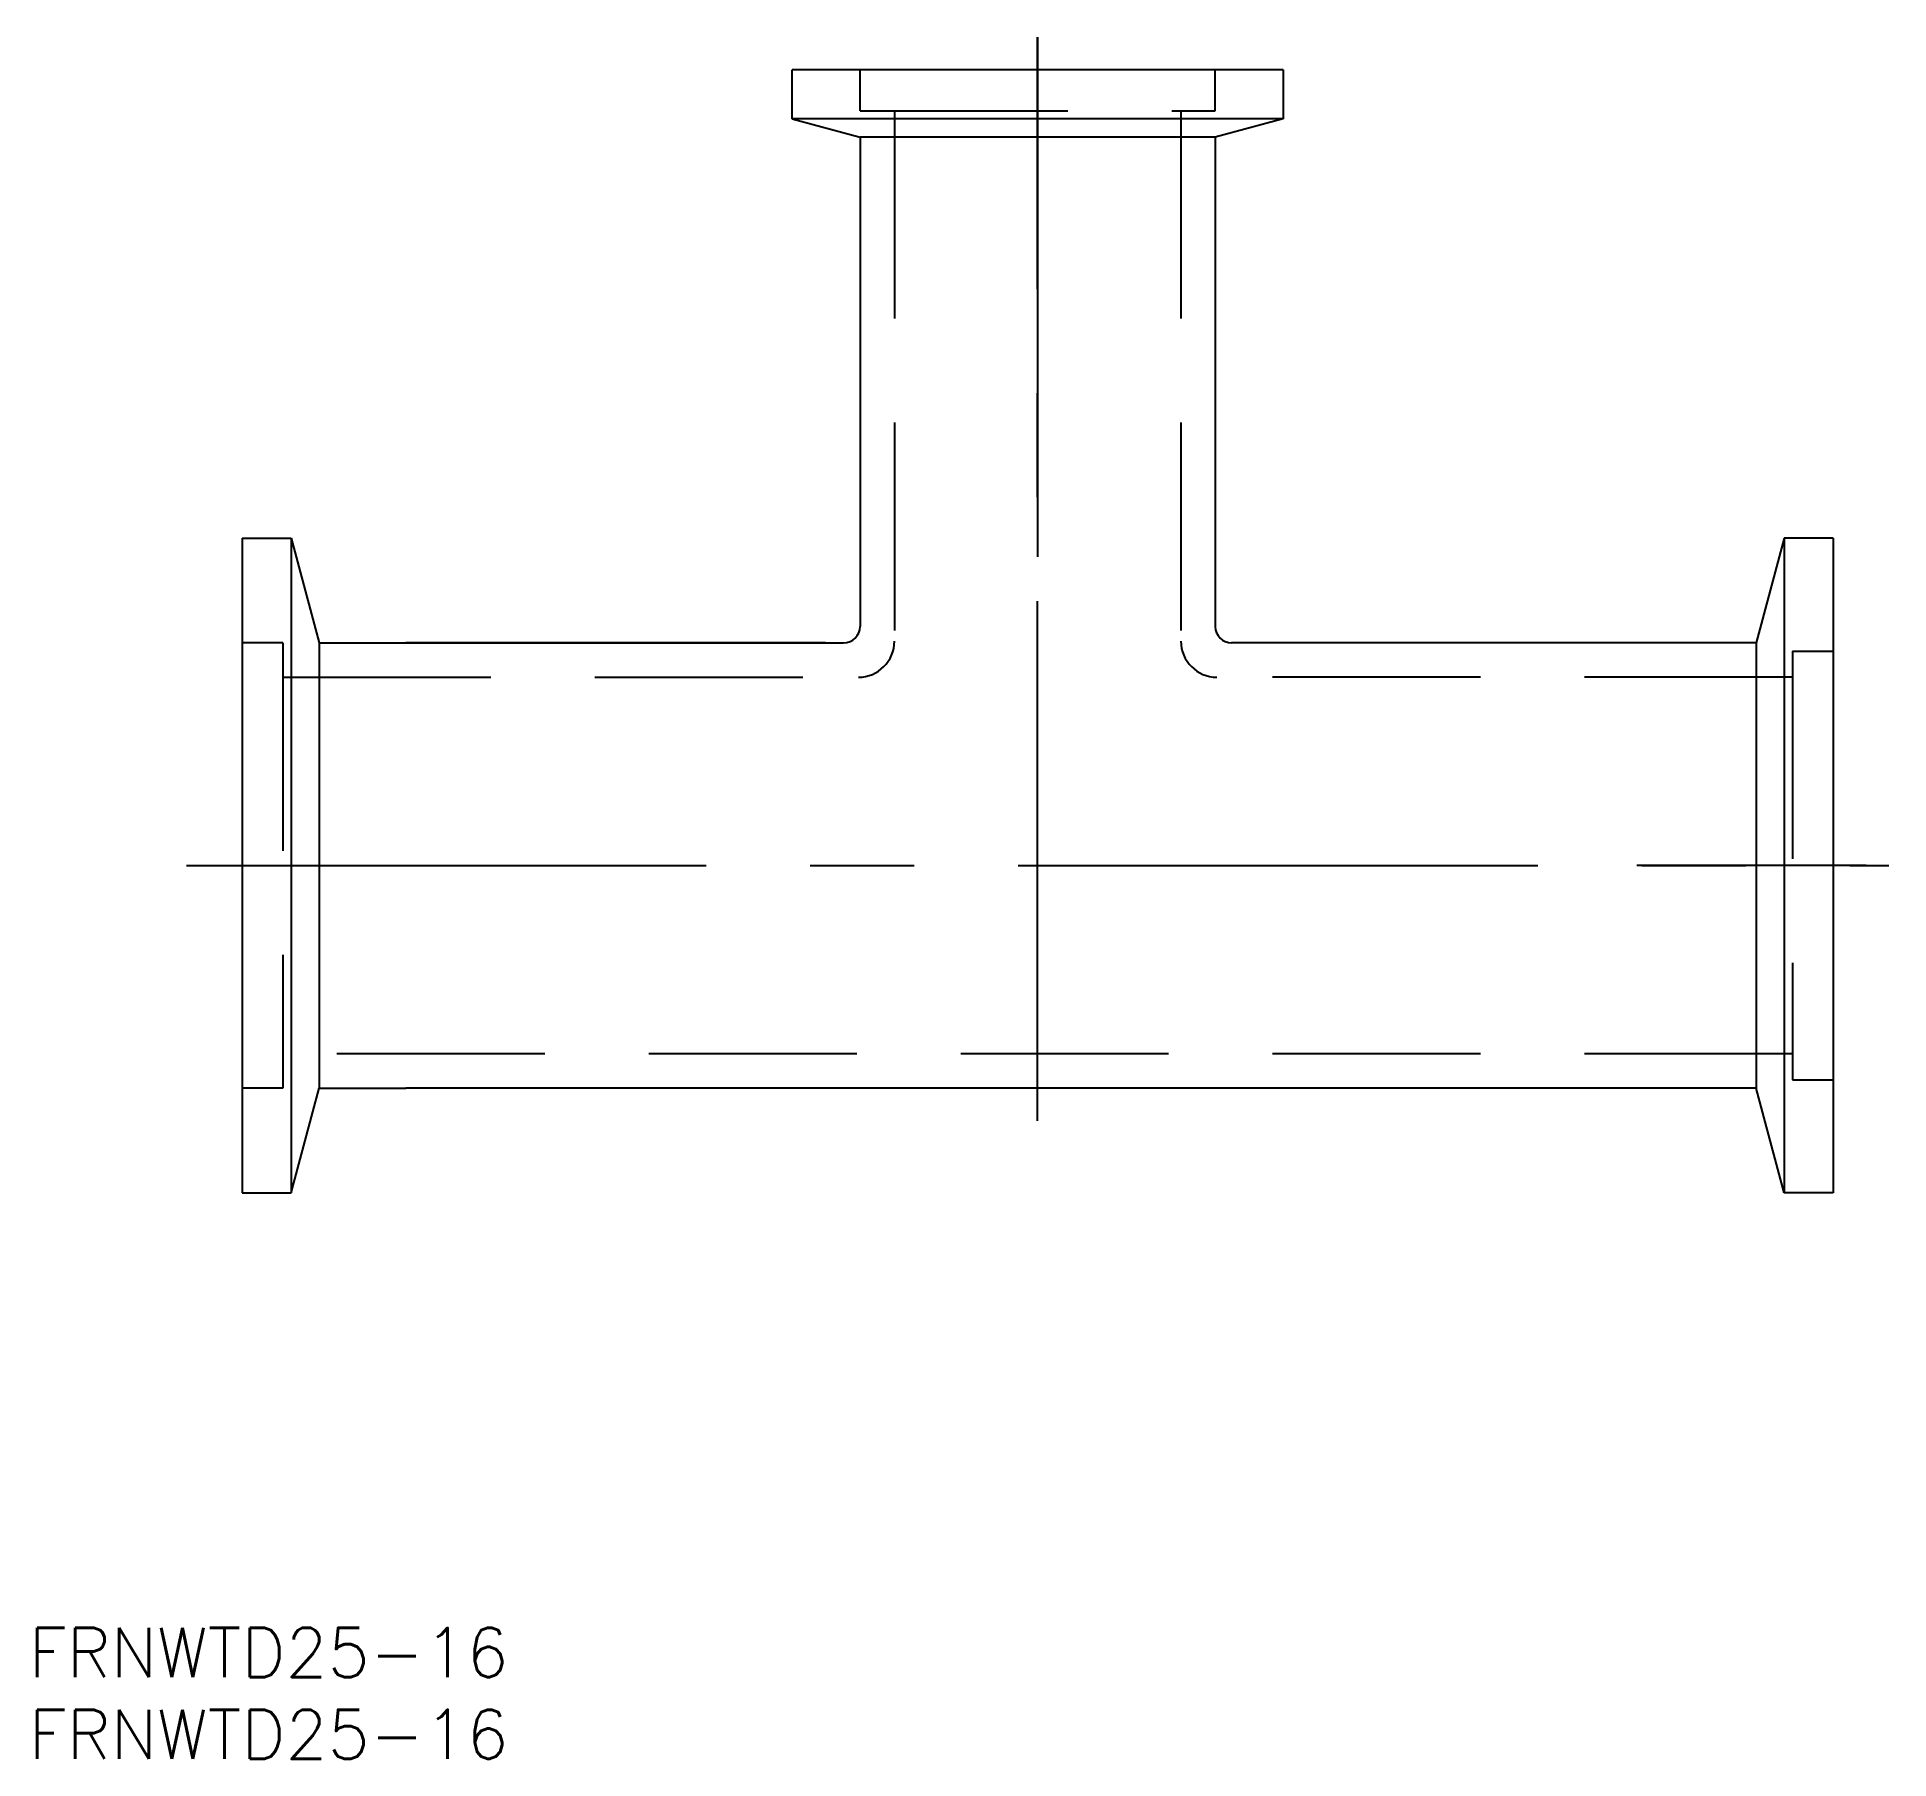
# Model space of a CAD drawing. Extents: x -61 to 52, y -55 to 51.
import ezdxf

# ---------------------------------------------------------------- set-up
doc = ezdxf.new("R2010")
doc.units = 0
doc.linetypes.add('CENTER', pattern=[50.8, 31.75, -6.35, 6.35, -6.35])
doc.linetypes.add('DASHED', pattern=[19.05, 12.7, -6.35])
doc.layers.get('0').update_dxf_attribs({"linetype": 'CONTINUOUS'})
doc.layers.add('CENTER', color=1, linetype='CENTER')
doc.styles.get("Standard").update_dxf_attribs({"font": 'txt.shx', "height": 3, "bigfont": 'bigfont.shx'})

# ---------------------------------------------------------------- blocks, each defined once
blk = doc.blocks.new('*U9')
at = {"color": 7, "linetype": 'CONTINUOUS'}
blk.add_text('FRNWTD25-16', height=3, dxfattribs=at).set_placement((-61.63, -49.57))
blk = doc.blocks.new('*U10')
at = {"color": 7, "linetype": 'CONTINUOUS'}
blk.add_text('FRNWTD25-16', height=3, dxfattribs=at).set_placement((-61.63, -54.57))

msp = doc.modelspace()

# ---------------------------------------------------------------- linework, layer by layer
at = {"color": 7, "linetype": 'CONTINUOUS'}
for p, q in [((15, 48.6), (-15, 48.6)), ((-15, 45.6), (-15, 48.6)), ((15, 48.6), (15, 45.6)), ((15, 45.6), (-15, 45.6)), ((-15, 45.6), (-10.85, 44.49)), ((15, 45.6), (10.85, 44.49)), ((10.85, 44.49), (-10.85, 44.49)), ((-10.85, 44.49), (-10.85, 15.7)), ((-10.85, 44.49), (-10.85, 14.6)), ((10.85, 44.49), (10.85, 14.6)), ((-48.6, 20), (-48.6, -20)), ((-48.6, 20), (-45.6, 20)), ((-45.6, 20), (-45.6, -20)), ((-45.6, 20), (-43.89, 13.6)), ((45.6, 20), (43.89, 13.6)), ((45.6, 20), (45.6, -20)), ((48.6, 20), (45.6, 20)), ((48.6, 20), (48.6, -20)), ((-43.89, 13.6), (-43.89, -13.6)), ((-43.89, 13.6), (-38.6, 13.6)), ((-43.89, 13.6), (-11.85, 13.6)), ((-12.95, 13.6), (-38.6, 13.6)), ((43.89, 13.6), (11.85, 13.6)), ((43.89, 13.6), (43.89, -13.6)), ((-45.6, -20), (-43.89, -13.6)), ((-43.89, -13.6), (-38.6, -13.6)), ((38.6, -13.6), (-38.6, -13.6)), ((43.89, -13.6), (38.6, -13.6)), ((45.6, -20), (43.89, -13.6)), ((-48.6, -20), (-45.6, -20)), ((48.6, -20), (45.6, -20))]:
    msp.add_line(p, q, dxfattribs=at)
at = {"color": 3, "linetype": 'DASHED'}
for p, q in [((-10.85, 46.1), (-10.85, 48.6)), ((10.85, 46.1), (10.85, 48.6)), ((-10.85, 46.1), (10.85, 46.1)), ((-8.75, 46.1), (-8.75, 13.7)), ((-8.75, 46.1), (-8.75, 13.7)), ((8.75, 46.1), (8.75, 13.7)), ((-46.1, 13.6), (-48.6, 13.6)), ((-46.1, 13.6), (-46.1, -13.6)), ((46.1, 13.1), (46.1, -13.1)), ((46.1, 13.1), (48.6, 13.1)), ((-46.1, 11.5), (-10.95, 11.5)), ((-46.1, 11.5), (-10.95, 11.5)), ((46.1, 11.5), (10.95, 11.5)), ((46.1, -11.5), (-46.1, -11.5)), ((46.1, -13.1), (48.6, -13.1)), ((-46.1, -13.6), (-48.6, -13.6))]:
    msp.add_line(p, q, dxfattribs=at)
at = {"color": 7, "linetype": 'CONTINUOUS'}
for centre, start, end in [((-11.85, 14.6), 270, 0), ((11.85, 14.6), 180, 270)]:
    msp.add_arc(centre, 1, start, end, dxfattribs=at)
at = {"color": 3, "linetype": 'DASHED'}
for centre, start, end in [((-10.95, 13.7), 270, 0), ((10.95, 13.7), 180, 270)]:
    msp.add_arc(centre, 2.2, start, end, dxfattribs=at)
at = {"layer": 'CENTER', "color": 1, "linetype": 'CENTER'}
for p, q in [((0, -15.6), (0, 50.6)), ((0, 50.6), (0, 18)), ((-52, 0), (52, 0)), ((-50.6, 0), (-36.6, 0)), ((50.6, 0), (36.6, 0))]:
    msp.add_line(p, q, dxfattribs=at)

# ---------------------------------------------------------------- block references
at = {"color": 7, "linetype": 'CONTINUOUS'}
for name in ['*U9', '*U10']:
    msp.add_blockref(name, (0, 0), dxfattribs=at)

doc.saveas('drawing.dxf')
